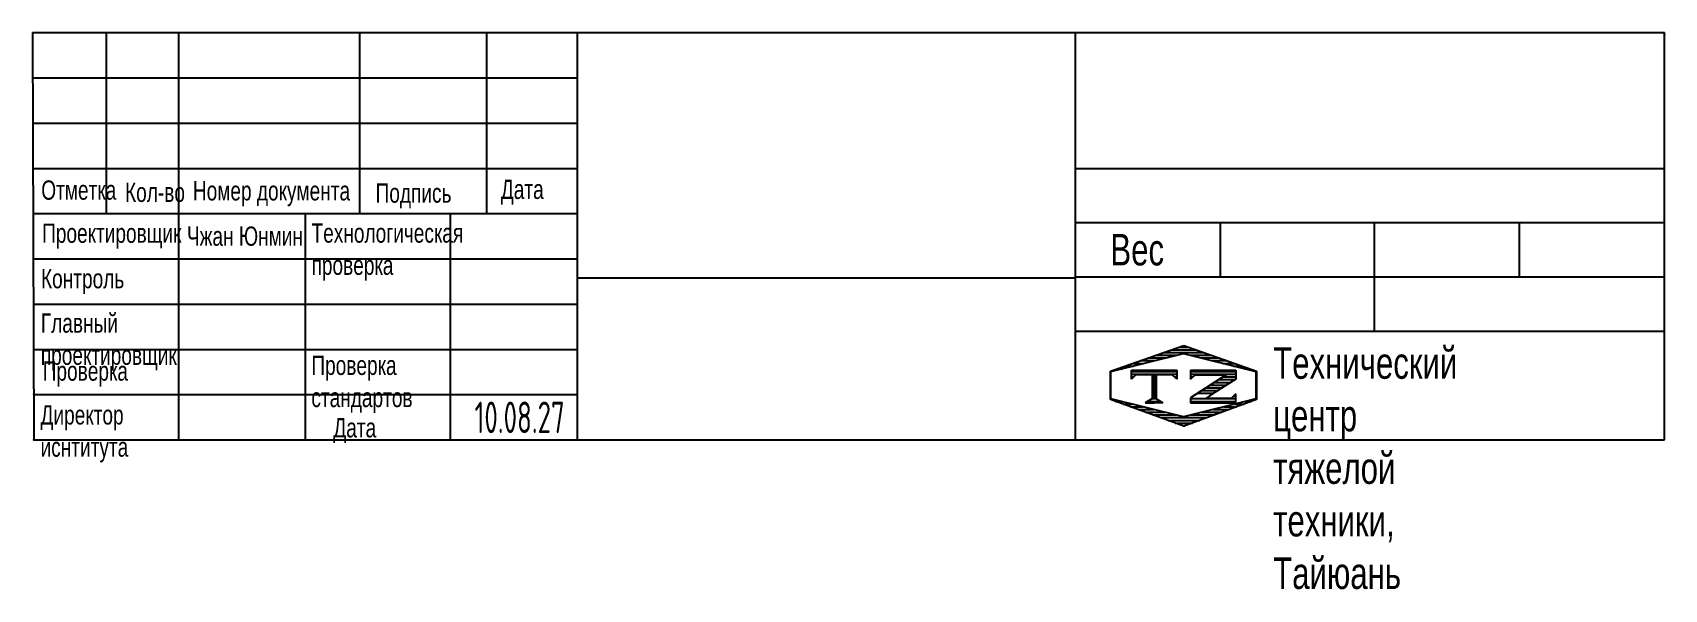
# Model space of a CAD drawing. Header units: millimetres. Extents: x -44903 to -2851, y -697 to 17820.
# Drawn here: x -11366 to -2851, y -102 to 2807 of the extents above; entities that cross this region are included whole.
import ezdxf
from ezdxf.enums import TextEntityAlignment as Align

# ---------------------------------------------------------------- set-up
doc = ezdxf.new("R2010")
doc.units = ezdxf.units.MM
doc.header["$LTSCALE"] = 600
for name, color, linetype in [('01', 7, 'Continuous'), ('11', 3, 'Continuous'), ('THICK', 7, 'Continuous')]:
    doc.layers.add(name, color=color, linetype=linetype)
doc.styles.get("Standard").update_dxf_attribs({"font": 'isocp', "width": 0.707, "bigfont": 'intecad.shx'})

# ---------------------------------------------------------------- blocks, each defined once
blk = doc.blocks.new('*X231')
at = {"color": 0}
for p, q in [((127.06, 7.8), (132.06, 7.8)), ((127.06, 7.5), (132.06, 7.5)), ((127.06, 7.2), (127.32, 7.2)), ((128.3, 5.7), (130.1, 5.7)), ((128.77, 6), (130.57, 6)), ((129.23, 6.3), (131.04, 6.3)), ((129.7, 6.6), (131.51, 6.6)), ((130.16, 6.9), (131.98, 6.9)), ((130.62, 7.2), (132.06, 7.2)), ((127.84, 5.4), (129.64, 5.4))]:
    blk.add_line(p, q, dxfattribs=at)
blk = doc.blocks.new('*X232')
at = {"color": 0}
for p, q in [((127.06, 4.8), (132.06, 4.8)), ((127.06, 4.5), (132.06, 4.5)), ((131.84, 5.1), (132.06, 5.1))]:
    blk.add_line(p, q, dxfattribs=at)
blk = doc.blocks.new('*X230')
at = {"color": 0}
for p, q in [((122.34, 4.5), (123.72, 4.5)), ((122.82, 4.8), (123.24, 4.8))]:
    blk.add_line(p, q, dxfattribs=at)
blk = doc.blocks.new('*X229')
at = {"color": 0}
for p, q in [((120.53, 7.8), (125.53, 7.8)), ((120.53, 7.5), (125.53, 7.5)), ((120.53, 7.2), (120.79, 7.2)), ((125.27, 7.2), (125.53, 7.2))]:
    blk.add_line(p, q, dxfattribs=at)
blk = doc.blocks.new('*X228')
at = {"color": 0}
for p, q in [((122.38, 9.3), (124.32, 9.3)), ((123.24, 9.6), (125.52, 9.6)), ((124.1, 9.9), (128.52, 9.9)), ((124.97, 10.2), (127.67, 10.2)), ((125.83, 10.5), (126.82, 10.5)), ((127.02, 9.6), (129.37, 9.6)), ((128.22, 9.3), (130.22, 9.3)), ((118.22, 7.8), (118.32, 7.8)), ((118.22, 7.5), (118.27, 7.5)), ((118.94, 8.1), (119.52, 8.1)), ((119.8, 8.4), (120.72, 8.4)), ((120.66, 8.7), (121.92, 8.7)), ((121.52, 9), (123.12, 9)), ((129.42, 9), (131.07, 9)), ((130.62, 8.7), (131.92, 8.7)), ((131.82, 8.4), (132.77, 8.4)), ((133.02, 8.1), (133.62, 8.1)), ((134.22, 7.8), (134.32, 7.8)), ((134.27, 7.5), (134.32, 7.5)), ((118.22, 7.2), (118.27, 7.2)), ((118.22, 6.9), (118.27, 6.9)), ((118.22, 6.6), (118.27, 6.6)), ((118.22, 6.3), (118.27, 6.3)), ((118.22, 6), (118.27, 6)), ((118.22, 5.7), (118.27, 5.7)), ((134.27, 7.2), (134.32, 7.2)), ((134.27, 6.9), (134.32, 6.9)), ((134.27, 6.6), (134.32, 6.6)), ((134.27, 6.3), (134.32, 6.3)), ((134.27, 6), (134.32, 6)), ((134.27, 5.7), (134.32, 5.7)), ((118.22, 5.4), (118.27, 5.4)), ((118.22, 5.1), (118.27, 5.1)), ((118.22, 4.8), (118.27, 4.8)), ((118.79, 4.5), (119.42, 4.5)), ((119.61, 4.2), (120.62, 4.2)), ((120.43, 3.9), (121.82, 3.9)), ((130.72, 3.9), (132.14, 3.9)), ((131.92, 4.2), (132.95, 4.2)), ((133.12, 4.5), (133.76, 4.5)), ((134.27, 5.4), (134.32, 5.4)), ((134.27, 5.1), (134.32, 5.1)), ((134.27, 4.8), (134.32, 4.8)), ((121.26, 3.6), (123.02, 3.6)), ((122.08, 3.3), (124.22, 3.3)), ((122.91, 3), (125.42, 3)), ((123.73, 2.7), (128.89, 2.7)), ((124.55, 2.4), (128.07, 2.4)), ((125.38, 2.1), (127.26, 2.1)), ((127.12, 3), (129.7, 3)), ((128.32, 3.3), (130.51, 3.3)), ((129.52, 3.6), (131.32, 3.6)), ((126.2, 1.8), (126.45, 1.8))]:
    blk.add_line(p, q, dxfattribs=at)

msp = doc.modelspace()

# ---------------------------------------------------------------- linework, layer by layer
at = {"layer": '01'}
msp.add_point((-2850.5302, 2796.2528), dxfattribs=at)
at = {"layer": 'THICK'}
for p, q in [((-11366.2922, 2806.7799), (-11359.839, 679.4528)), ((-11366.2922, 2806.7799), (-2850.5302, 2806.7799)), ((-10981.7698, 2805.7539), (-10981.7698, 2806.7799)), ((-10981.6475, 1861.3012), (-10981.6475, 2806.7799)), ((-10603.456, 679.4528), (-10603.456, 2806.7799)), ((-9657.9772, 1861.3012), (-9657.9772, 2806.7799)), ((-8996.1421, 1861.3012), (-8996.1421, 2806.7799)), ((-8523.4027, 679.4528), (-8523.4027, 2806.7799)), ((-5923.3362, 679.4528), (-5923.3362, 2806.7799)), ((-2850.5302, 679.4528), (-2850.5302, 2806.7799)), ((-11359.839, 2097.6709), (-8523.4027, 2097.6709)), ((-5923.3362, 2097.6709), (-2850.5302, 2097.6709)), ((-11359.839, 1861.3012), (-8523.4027, 1861.3012)), ((-9941.6208, 679.4528), (-9941.6208, 1861.3012)), ((-9185.2378, 679.4528), (-9185.2378, 1861.3012)), ((-5923.3362, 1814.0273), (-2850.5302, 1814.0273)), ((-5166.9532, 1530.3836), (-5166.9532, 1814.0273)), ((-4363.2962, 1246.74), (-4363.2962, 1814.0273)), ((-3606.9132, 1530.3836), (-3606.9132, 1814.0273)), ((-8523.4027, 1526.2858), (-5923.3362, 1526.2858)), ((-5923.3362, 1530.3836), (-2850.5302, 1530.3836)), ((-5923.3362, 1246.74), (-2850.5302, 1246.74)), ((-11359.839, 679.4528), (-2850.5302, 679.4528))]:
    msp.add_line(p, q, dxfattribs=at)
at = {"layer": 'THICK', "color": 3}
for p, q in [((-11359.839, 2570.4103), (-8523.4027, 2570.4103)), ((-11359.839, 2334.0406), (-8523.4027, 2334.0406)), ((-11359.839, 1624.9315), (-8523.4027, 1624.9315)), ((-11359.839, 1388.5618), (-8523.4027, 1388.5618)), ((-11359.839, 1152.1921), (-8523.4027, 1152.1921)), ((-5741.2334, 1039.0224), (-5358.0762, 1172.4758)), ((-5738.7453, 1036.017), (-5360.5538, 1130.5648)), ((-5360.5538, 1130.5648), (-4982.3623, 1036.017)), ((-5358.0762, 1172.4758), (-4979.895, 1039.0224)), ((-5741.2334, 890.4039), (-5741.2334, 1039.0224)), ((-5738.7453, 894.1952), (-5738.7453, 1036.017)), ((-5631.9543, 996.1559), (-5631.9543, 1043.4298)), ((-5631.9543, 1043.4298), (-5395.5846, 1043.4298)), ((-5395.5846, 1043.4298), (-5395.5846, 996.1559)), ((-5323.2048, 1043.4298), (-5323.2048, 996.1559)), ((-5323.2048, 1043.4298), (-5086.8351, 1043.4298)), ((-5086.8351, 1043.4298), (-5086.8351, 996.1559)), ((-4982.3623, 1036.017), (-4982.3623, 894.1952)), ((-4979.895, 1039.0224), (-4979.895, 890.4039)), ((-5608.3173, 1019.7928), (-5631.9543, 996.1559)), ((-5419.2216, 1019.7928), (-5608.3173, 1019.7928)), ((-5524.1136, 1020.0186), (-5524.1136, 890.3565)), ((-5513.7727, 1020.0186), (-5513.7727, 890.3565)), ((-5501.9545, 1020.0186), (-5501.9545, 890.3565)), ((-5395.5846, 996.1559), (-5419.2216, 1019.7928)), ((-5323.2048, 996.1559), (-5299.5678, 1019.7928)), ((-5137.0688, 1019.7928), (-5323.2048, 899.3608)), ((-5299.5678, 1019.7928), (-5137.0688, 1019.7928)), ((-5086.8416, 996.6074), (-5207.9369, 919.1064)), ((-11359.839, 915.8225), (-8523.4027, 915.8225)), ((-5358.0762, 750.8844), (-5741.2334, 890.4039)), ((-5360.5538, 799.6473), (-5738.7453, 894.1952)), ((-5513.7727, 901.1617), (-5559.568, 872.3479)), ((-5559.568, 872.3479), (-5513.7727, 872.3479)), ((-5513.7727, 901.1617), (-5467.9773, 872.3479)), ((-5467.9773, 872.3479), (-5513.7727, 872.3479)), ((-4982.3623, 894.1952), (-5360.5538, 799.6473)), ((-4979.895, 890.4039), (-5358.0762, 750.8844)), ((-5323.2048, 899.3608), (-5323.2048, 872.3479)), ((-5323.2048, 872.3479), (-5086.8416, 872.3479)), ((-5207.9369, 919.1064), (-5244.0643, 895.9848)), ((-5110.4786, 895.9848), (-5244.0643, 895.9848)), ((-5086.8416, 919.6218), (-5110.4786, 895.9848)), ((-5086.8416, 872.3479), (-5086.8416, 919.6218))]:
    msp.add_line(p, q, dxfattribs=at)
for p in [(-11359.839, 915.8225), (-11359.839, 679.4528)]:
    msp.add_point(p, dxfattribs=at)

# ---------------------------------------------------------------- block references
at = {"layer": 'THICK', "color": 3, "xscale": 47.27393725824072, "yscale": 47.27393725823876, "zscale": 47.27393725824}
for name in ['*X228', '*X229', '*X231', '*X230', '*X232']:
    msp.add_blockref(name, (-11329.9403, 667.9026), dxfattribs=at)

# ---------------------------------------------------------------- texts
at = {"layer": '01', "attachment_point": 1}
for s, insert, char_height in [('{\\fArial|b0|i0|c204|p34;Отметка}', (-11321.2349, 2034.6893), 100.8), ('{\\fArial|b0|i0|c204|p34;Кол-во}', (-10884.0969, 2023.0939), 100.8), ('{\\fArial|b0|i0|c204|p34;Номер документа}', (-10530.0093, 2030.8502), 100.8), ('{\\fArial|b0|i0|c204|p34;Подпись}', (-9576.5516, 2019.2288), 100.8), ('{\\fArial|b0|i0|c204|p34;Дата}', (-8922.7789, 2038.5545), 100.8), ('{\\fArial|b0|i0|c204|p34;Проектировщик}', (-11316.7991, 1809.5313), 100.8), ('{\\fArial|b0|i0|c204|p34;\\C3;Чжан Юнмин}', (-10560.941, 1794.0448), 100.8), ('{\\fArial|b0|i0|c204|p34;Технологическая\\Pпроверка}', (-9910.6531, 1810.2893), 100.8), ('{\\fArial|b0|i0|c204|p34;Вес}', (-5741.7534, 1755.3272), 164.64), ('{\\fArial|b0|i0|c204|p34;Контроль}', (-11322.5887, 1572.1006), 100.8), ('{\\fArial|b0|i0|c204|p34;Главный\\Pпроектировщик}', (-11323.4813, 1340.0921), 100.8), ('{\\fArial|b0|i0|c204|p34;Проверка\\Pстандартов}', (-9911.6184, 1119.3475), 100.8), ('{\\fArial|b0|i0|c204|p34;Проверка}', (-11313.6302, 1089.399), 100.8), ('{\\fArial|b0|i0|c204|p34;Директор\\Pиснтитута}', (-11325.0319, 860.3763), 100.8), ('{\\fArial|b0|i0|c204|p34;Дата}', (-9797.0929, 793.0022), 100.8)]:
    msp.add_mtext(s, dxfattribs=dict(at, insert=insert, char_height=char_height))
at = {"layer": '01', "insert": (-4892.087, 1163.1873), "char_height": 164.64, "width": 7.736953, "attachment_point": 1}
msp.add_mtext('{\\fArial|b0|i0|c204|p34;Технический центр\\Pтяжелой техники, Тайюань}', dxfattribs=at)
at = {"layer": '11', "width": 0.642055}
msp.add_text('10.08.27', height=164.64, dxfattribs=at).set_placement((-9059.8102, 714.7328), (-8589.4102, 714.7328), align=Align.FIT)

doc.saveas('drawing.dxf')
